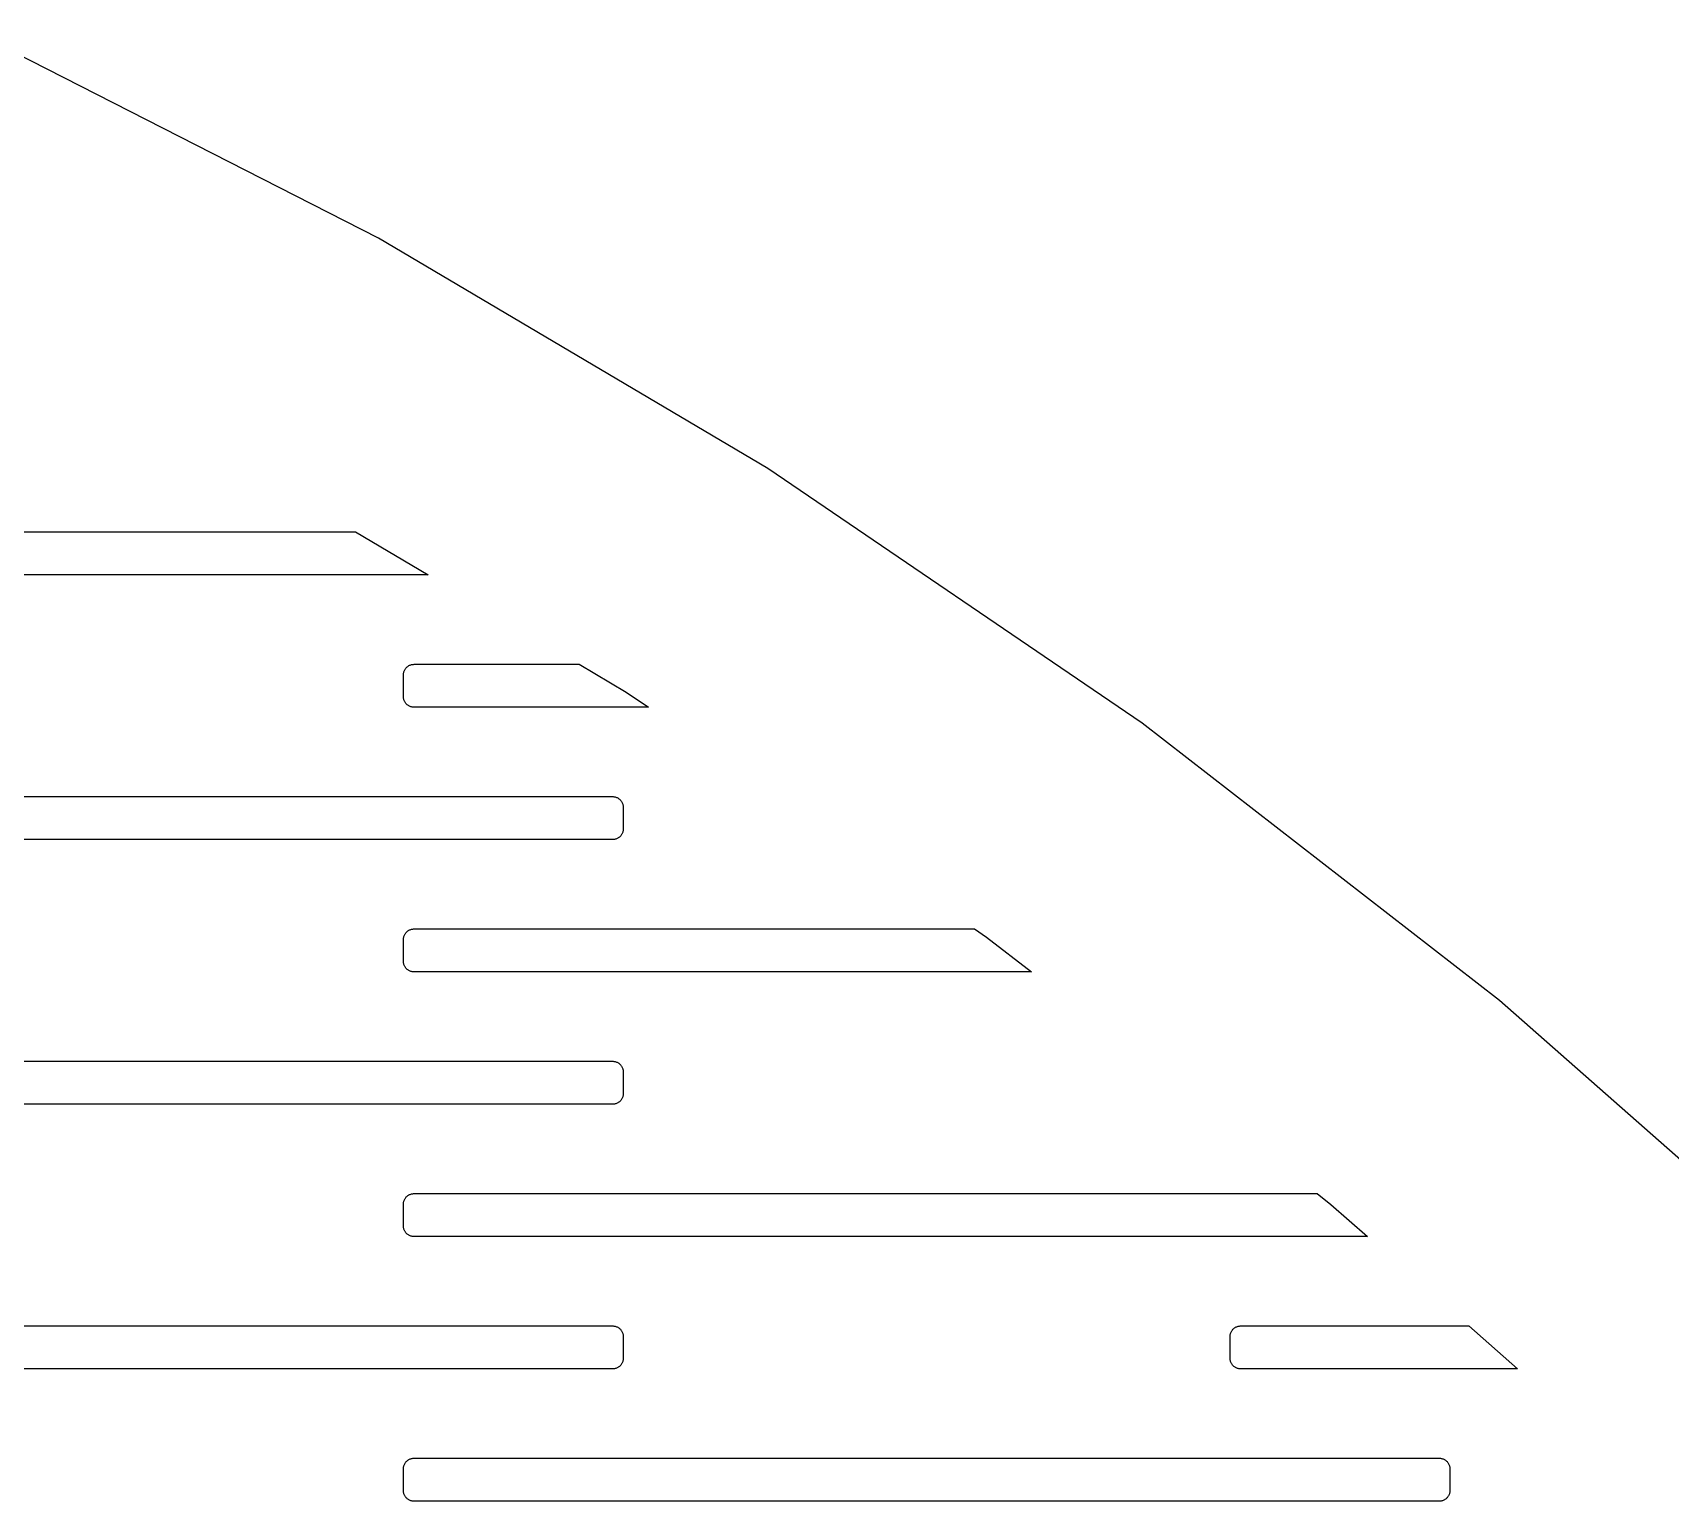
# Model space of a CAD drawing. Header units: metres. Extents: x -218 to 218, y -218 to 218.
# Drawn here: x 94.47 to 143.99, y 152.68 to 197.07 of the extents above; entities that cross this region are included whole.
import ezdxf

# ---------------------------------------------------------------- set-up
doc = ezdxf.new("R2010")
doc.units = ezdxf.units.M

msp = doc.modelspace()

# ---------------------------------------------------------------- linework, layer by layer
for p, q in [((104.925, 190.857), (92.7335, 197.069)), ((116.702, 183.892), (104.925, 190.857)), ((128.018, 176.202), (116.702, 183.892)), ((81.0028, 181.978), (104.231, 181.978)), ((104.231, 181.978), (106.429, 180.678)), ((106.429, 180.678), (81.0028, 180.678)), ((105.701, 177.772), (105.709, 177.791)), ((105.709, 177.791), (105.718, 177.809)), ((105.718, 177.809), (105.728, 177.827)), ((105.728, 177.827), (105.74, 177.844)), ((105.74, 177.844), (105.752, 177.86)), ((105.752, 177.86), (105.766, 177.875)), ((105.766, 177.875), (105.78, 177.89)), ((105.78, 177.89), (105.796, 177.903)), ((105.796, 177.903), (105.812, 177.916)), ((105.812, 177.916), (105.829, 177.927)), ((105.829, 177.927), (105.846, 177.938)), ((105.846, 177.938), (105.864, 177.947)), ((105.864, 177.947), (105.883, 177.955)), ((105.883, 177.955), (105.902, 177.962)), ((105.902, 177.962), (105.922, 177.968)), ((105.922, 177.968), (105.942, 177.972)), ((105.942, 177.972), (105.962, 177.975)), ((105.962, 177.975), (105.982, 177.977)), ((105.982, 177.977), (106.003, 177.978)), ((106.003, 177.978), (110.994, 177.978)), ((110.994, 177.978), (112.415, 177.138)), ((105.678, 177.673), (105.68, 177.694)), ((105.678, 177.653), (105.678, 177.673)), ((105.678, 177.003), (105.678, 177.653)), ((105.68, 177.694), (105.684, 177.714)), ((105.684, 177.714), (105.688, 177.734)), ((105.688, 177.734), (105.694, 177.753)), ((105.694, 177.753), (105.701, 177.772)), ((105.678, 176.982), (105.678, 177.003)), ((105.68, 176.962), (105.678, 176.982)), ((105.684, 176.942), (105.68, 176.962)), ((105.688, 176.922), (105.684, 176.942)), ((105.694, 176.902), (105.688, 176.922)), ((105.701, 176.883), (105.694, 176.902)), ((105.709, 176.864), (105.701, 176.883)), ((105.718, 176.846), (105.709, 176.864)), ((105.728, 176.829), (105.718, 176.846)), ((105.74, 176.812), (105.728, 176.829)), ((105.752, 176.796), (105.74, 176.812)), ((105.766, 176.78), (105.752, 176.796)), ((112.415, 177.138), (113.092, 176.678)), ((105.78, 176.766), (105.766, 176.78)), ((105.796, 176.752), (105.78, 176.766)), ((105.812, 176.74), (105.796, 176.752)), ((105.829, 176.728), (105.812, 176.74)), ((105.846, 176.718), (105.829, 176.728)), ((105.864, 176.709), (105.846, 176.718)), ((105.883, 176.701), (105.864, 176.709)), ((105.902, 176.694), (105.883, 176.701)), ((105.922, 176.688), (105.902, 176.694)), ((105.942, 176.684), (105.922, 176.688)), ((105.962, 176.68), (105.942, 176.684)), ((105.982, 176.678), (105.962, 176.68)), ((106.003, 176.678), (105.982, 176.678)), ((113.092, 176.678), (106.003, 176.678)), ((138.829, 167.816), (128.018, 176.202)), ((81.0028, 173.978), (112.003, 173.978)), ((112.003, 173.978), (112.023, 173.977)), ((112.023, 173.977), (112.044, 173.975)), ((112.044, 173.975), (112.064, 173.972)), ((112.064, 173.972), (112.084, 173.968)), ((112.084, 173.968), (112.103, 173.962)), ((112.103, 173.962), (112.122, 173.955)), ((112.122, 173.955), (112.141, 173.947)), ((112.141, 173.947), (112.159, 173.938)), ((112.159, 173.938), (112.177, 173.927)), ((112.177, 173.927), (112.194, 173.916)), ((112.194, 173.916), (112.21, 173.903)), ((112.21, 173.903), (112.225, 173.89)), ((112.225, 173.89), (112.24, 173.875)), ((112.24, 173.875), (112.253, 173.86)), ((112.253, 173.86), (112.266, 173.844)), ((112.266, 173.844), (112.277, 173.827)), ((112.277, 173.827), (112.288, 173.809)), ((112.288, 173.809), (112.297, 173.791)), ((112.297, 173.791), (112.305, 173.772)), ((112.305, 173.772), (112.312, 173.753)), ((112.312, 173.753), (112.318, 173.734)), ((112.318, 173.734), (112.322, 173.714)), ((112.322, 173.714), (112.325, 173.694)), ((112.325, 173.694), (112.327, 173.673)), ((112.327, 173.673), (112.328, 173.653)), ((112.328, 173.653), (112.328, 173.003)), ((112.288, 172.846), (112.277, 172.829)), ((112.297, 172.864), (112.288, 172.846)), ((112.305, 172.883), (112.297, 172.864)), ((112.312, 172.902), (112.305, 172.883)), ((112.318, 172.922), (112.312, 172.902)), ((112.322, 172.942), (112.318, 172.922)), ((112.325, 172.962), (112.322, 172.942)), ((112.327, 172.982), (112.325, 172.962)), ((112.328, 173.003), (112.327, 172.982)), ((112.003, 172.678), (81.0028, 172.678)), ((112.023, 172.678), (112.003, 172.678)), ((112.044, 172.68), (112.023, 172.678)), ((112.064, 172.684), (112.044, 172.68)), ((112.084, 172.688), (112.064, 172.684)), ((112.103, 172.694), (112.084, 172.688)), ((112.122, 172.701), (112.103, 172.694)), ((112.141, 172.709), (112.122, 172.701)), ((112.159, 172.718), (112.141, 172.709)), ((112.177, 172.728), (112.159, 172.718)), ((112.194, 172.74), (112.177, 172.728)), ((112.21, 172.752), (112.194, 172.74)), ((112.225, 172.766), (112.21, 172.752)), ((112.24, 172.78), (112.225, 172.766)), ((112.253, 172.796), (112.24, 172.78)), ((112.266, 172.812), (112.253, 172.796)), ((112.277, 172.829), (112.266, 172.812)), ((105.74, 169.844), (105.752, 169.86)), ((105.752, 169.86), (105.766, 169.875)), ((105.766, 169.875), (105.78, 169.89)), ((105.78, 169.89), (105.796, 169.903)), ((105.796, 169.903), (105.812, 169.916)), ((105.812, 169.916), (105.829, 169.927)), ((105.829, 169.927), (105.846, 169.938)), ((105.846, 169.938), (105.864, 169.947)), ((105.864, 169.947), (105.883, 169.955)), ((105.883, 169.955), (105.902, 169.962)), ((105.902, 169.962), (105.922, 169.968)), ((105.922, 169.968), (105.942, 169.972)), ((105.942, 169.972), (105.962, 169.975)), ((105.962, 169.975), (105.982, 169.977)), ((105.982, 169.977), (106.003, 169.978)), ((106.003, 169.978), (122.95, 169.978)), ((122.95, 169.978), (123.316, 169.73)), ((105.678, 169.673), (105.68, 169.694)), ((105.678, 169.653), (105.678, 169.673)), ((105.678, 169.003), (105.678, 169.653)), ((105.68, 169.694), (105.684, 169.714)), ((105.684, 169.714), (105.688, 169.734)), ((105.688, 169.734), (105.694, 169.753)), ((105.694, 169.753), (105.701, 169.772)), ((105.701, 169.772), (105.709, 169.791)), ((105.709, 169.791), (105.718, 169.809)), ((105.718, 169.809), (105.728, 169.827)), ((105.728, 169.827), (105.74, 169.844)), ((123.316, 169.73), (124.672, 168.678)), ((105.678, 168.982), (105.678, 169.003)), ((105.68, 168.962), (105.678, 168.982)), ((105.684, 168.942), (105.68, 168.962)), ((105.688, 168.922), (105.684, 168.942)), ((105.694, 168.902), (105.688, 168.922)), ((105.701, 168.883), (105.694, 168.902)), ((105.709, 168.864), (105.701, 168.883)), ((105.718, 168.846), (105.709, 168.864)), ((105.728, 168.829), (105.718, 168.846)), ((105.74, 168.812), (105.728, 168.829)), ((105.752, 168.796), (105.74, 168.812)), ((105.766, 168.78), (105.752, 168.796)), ((105.78, 168.766), (105.766, 168.78)), ((105.796, 168.752), (105.78, 168.766)), ((105.812, 168.74), (105.796, 168.752)), ((105.829, 168.728), (105.812, 168.74)), ((105.846, 168.718), (105.829, 168.728)), ((105.864, 168.709), (105.846, 168.718)), ((105.883, 168.701), (105.864, 168.709)), ((105.902, 168.694), (105.883, 168.701)), ((105.922, 168.688), (105.902, 168.694)), ((105.942, 168.684), (105.922, 168.688)), ((105.962, 168.68), (105.942, 168.684)), ((105.982, 168.678), (105.962, 168.68)), ((106.003, 168.678), (105.982, 168.678)), ((124.672, 168.678), (106.003, 168.678)), ((149.092, 158.767), (138.829, 167.816)), ((81.0028, 165.978), (112.003, 165.978)), ((112.003, 165.978), (112.023, 165.977)), ((112.023, 165.977), (112.044, 165.975)), ((112.044, 165.975), (112.064, 165.972)), ((112.064, 165.972), (112.084, 165.968)), ((112.084, 165.968), (112.103, 165.962)), ((112.103, 165.962), (112.122, 165.955)), ((112.122, 165.955), (112.141, 165.947)), ((112.141, 165.947), (112.159, 165.938)), ((112.159, 165.938), (112.177, 165.927)), ((112.177, 165.927), (112.194, 165.916)), ((112.194, 165.916), (112.21, 165.903)), ((112.21, 165.903), (112.225, 165.89)), ((112.225, 165.89), (112.24, 165.875)), ((112.24, 165.875), (112.253, 165.86)), ((112.253, 165.86), (112.266, 165.844)), ((112.266, 165.844), (112.277, 165.827)), ((112.277, 165.827), (112.288, 165.809)), ((112.288, 165.809), (112.297, 165.791)), ((112.297, 165.791), (112.305, 165.772)), ((112.305, 165.772), (112.312, 165.753)), ((112.312, 165.753), (112.318, 165.734)), ((112.318, 165.734), (112.322, 165.714)), ((112.322, 165.714), (112.325, 165.694)), ((112.325, 165.694), (112.327, 165.673)), ((112.327, 165.673), (112.328, 165.653)), ((112.328, 165.653), (112.328, 165.003)), ((112.318, 164.922), (112.312, 164.902)), ((112.322, 164.942), (112.318, 164.922)), ((112.325, 164.962), (112.322, 164.942)), ((112.327, 164.982), (112.325, 164.962)), ((112.328, 165.003), (112.327, 164.982)), ((112.003, 164.678), (81.0028, 164.678)), ((112.023, 164.678), (112.003, 164.678)), ((112.044, 164.68), (112.023, 164.678)), ((112.064, 164.684), (112.044, 164.68)), ((112.084, 164.688), (112.064, 164.684)), ((112.103, 164.694), (112.084, 164.688)), ((112.122, 164.701), (112.103, 164.694)), ((112.141, 164.709), (112.122, 164.701)), ((112.159, 164.718), (112.141, 164.709)), ((112.177, 164.728), (112.159, 164.718)), ((112.194, 164.74), (112.177, 164.728)), ((112.21, 164.752), (112.194, 164.74)), ((112.225, 164.766), (112.21, 164.752)), ((112.24, 164.78), (112.225, 164.766)), ((112.253, 164.796), (112.24, 164.78)), ((112.266, 164.812), (112.253, 164.796)), ((112.277, 164.829), (112.266, 164.812)), ((112.288, 164.846), (112.277, 164.829)), ((112.297, 164.864), (112.288, 164.846)), ((112.305, 164.883), (112.297, 164.864)), ((112.312, 164.902), (112.305, 164.883)), ((105.829, 161.927), (105.846, 161.938)), ((105.846, 161.938), (105.864, 161.947)), ((105.864, 161.947), (105.883, 161.955)), ((105.883, 161.955), (105.902, 161.962)), ((105.902, 161.962), (105.922, 161.968)), ((105.922, 161.968), (105.942, 161.972)), ((105.942, 161.972), (105.962, 161.975)), ((105.962, 161.975), (105.982, 161.977)), ((105.982, 161.977), (106.003, 161.978)), ((106.003, 161.978), (133.309, 161.978)), ((133.309, 161.978), (133.73, 161.652)), ((105.678, 161.673), (105.68, 161.694)), ((105.678, 161.653), (105.678, 161.673)), ((105.678, 161.003), (105.678, 161.653)), ((105.68, 161.694), (105.684, 161.714)), ((105.684, 161.714), (105.688, 161.734)), ((105.688, 161.734), (105.694, 161.753)), ((105.694, 161.753), (105.701, 161.772)), ((105.701, 161.772), (105.709, 161.791)), ((105.709, 161.791), (105.718, 161.809)), ((105.718, 161.809), (105.728, 161.827)), ((105.728, 161.827), (105.74, 161.844)), ((105.74, 161.844), (105.752, 161.86)), ((105.752, 161.86), (105.766, 161.875)), ((105.766, 161.875), (105.78, 161.89)), ((105.78, 161.89), (105.796, 161.903)), ((105.796, 161.903), (105.812, 161.916)), ((105.812, 161.916), (105.829, 161.927)), ((133.73, 161.652), (134.834, 160.678)), ((105.678, 160.982), (105.678, 161.003)), ((105.68, 160.962), (105.678, 160.982)), ((105.684, 160.942), (105.68, 160.962)), ((105.688, 160.922), (105.684, 160.942)), ((105.694, 160.902), (105.688, 160.922)), ((105.701, 160.883), (105.694, 160.902)), ((105.709, 160.864), (105.701, 160.883)), ((105.718, 160.846), (105.709, 160.864)), ((105.728, 160.829), (105.718, 160.846)), ((105.74, 160.812), (105.728, 160.829)), ((105.752, 160.796), (105.74, 160.812)), ((105.766, 160.78), (105.752, 160.796)), ((105.78, 160.766), (105.766, 160.78)), ((105.796, 160.752), (105.78, 160.766)), ((105.812, 160.74), (105.796, 160.752)), ((105.829, 160.728), (105.812, 160.74)), ((105.846, 160.718), (105.829, 160.728)), ((105.864, 160.709), (105.846, 160.718)), ((105.883, 160.701), (105.864, 160.709)), ((105.902, 160.694), (105.883, 160.701)), ((105.922, 160.688), (105.902, 160.694)), ((105.942, 160.684), (105.922, 160.688)), ((105.962, 160.68), (105.942, 160.684)), ((105.982, 160.678), (105.962, 160.68)), ((106.003, 160.678), (105.982, 160.678)), ((134.834, 160.678), (106.003, 160.678)), ((81.0028, 157.978), (112.003, 157.978)), ((112.003, 157.978), (112.023, 157.977)), ((112.023, 157.977), (112.044, 157.975)), ((112.044, 157.975), (112.064, 157.972)), ((130.942, 157.972), (130.962, 157.975)), ((130.962, 157.975), (130.982, 157.977)), ((130.982, 157.977), (131.003, 157.978)), ((131.003, 157.978), (137.897, 157.978)), ((137.897, 157.978), (139.371, 156.678)), ((112.064, 157.972), (112.084, 157.968)), ((112.084, 157.968), (112.103, 157.962)), ((112.103, 157.962), (112.122, 157.955)), ((112.122, 157.955), (112.141, 157.947)), ((112.141, 157.947), (112.159, 157.938)), ((112.159, 157.938), (112.177, 157.927)), ((112.177, 157.927), (112.194, 157.916)), ((112.194, 157.916), (112.21, 157.903)), ((112.21, 157.903), (112.225, 157.89)), ((112.225, 157.89), (112.24, 157.875)), ((112.24, 157.875), (112.253, 157.86)), ((112.253, 157.86), (112.266, 157.844)), ((112.266, 157.844), (112.277, 157.827)), ((112.277, 157.827), (112.288, 157.809)), ((112.288, 157.809), (112.297, 157.791)), ((112.297, 157.791), (112.305, 157.772)), ((112.305, 157.772), (112.312, 157.753)), ((112.312, 157.753), (112.318, 157.734)), ((112.318, 157.734), (112.322, 157.714)), ((112.322, 157.714), (112.325, 157.694)), ((112.325, 157.694), (112.327, 157.673)), ((112.327, 157.673), (112.328, 157.653)), ((112.328, 157.653), (112.328, 157.003)), ((130.678, 157.673), (130.68, 157.694)), ((130.678, 157.653), (130.678, 157.673)), ((130.678, 157.003), (130.678, 157.653)), ((130.68, 157.694), (130.684, 157.714)), ((130.684, 157.714), (130.688, 157.734)), ((130.688, 157.734), (130.694, 157.753)), ((130.694, 157.753), (130.701, 157.772)), ((130.701, 157.772), (130.709, 157.791)), ((130.709, 157.791), (130.718, 157.809)), ((130.718, 157.809), (130.728, 157.827)), ((130.728, 157.827), (130.74, 157.844)), ((130.74, 157.844), (130.752, 157.86)), ((130.752, 157.86), (130.766, 157.875)), ((130.766, 157.875), (130.78, 157.89)), ((130.78, 157.89), (130.796, 157.903)), ((130.796, 157.903), (130.812, 157.916)), ((130.812, 157.916), (130.829, 157.927)), ((130.829, 157.927), (130.846, 157.938)), ((130.846, 157.938), (130.864, 157.947)), ((130.864, 157.947), (130.883, 157.955)), ((130.883, 157.955), (130.902, 157.962)), ((130.902, 157.962), (130.922, 157.968)), ((130.922, 157.968), (130.942, 157.972)), ((112.328, 157.003), (112.327, 156.982)), ((130.678, 156.982), (130.678, 157.003)), ((112.003, 156.678), (81.0028, 156.678)), ((112.023, 156.678), (112.003, 156.678)), ((112.044, 156.68), (112.023, 156.678)), ((112.064, 156.684), (112.044, 156.68)), ((112.084, 156.688), (112.064, 156.684)), ((112.103, 156.694), (112.084, 156.688)), ((112.122, 156.701), (112.103, 156.694)), ((112.141, 156.709), (112.122, 156.701)), ((112.159, 156.718), (112.141, 156.709)), ((112.177, 156.728), (112.159, 156.718)), ((112.194, 156.74), (112.177, 156.728)), ((112.21, 156.752), (112.194, 156.74)), ((112.225, 156.766), (112.21, 156.752)), ((112.24, 156.78), (112.225, 156.766)), ((112.253, 156.796), (112.24, 156.78)), ((112.266, 156.812), (112.253, 156.796)), ((112.277, 156.829), (112.266, 156.812)), ((112.288, 156.846), (112.277, 156.829)), ((112.297, 156.864), (112.288, 156.846)), ((112.305, 156.883), (112.297, 156.864)), ((112.312, 156.902), (112.305, 156.883)), ((112.318, 156.922), (112.312, 156.902)), ((112.322, 156.942), (112.318, 156.922)), ((112.325, 156.962), (112.322, 156.942)), ((112.327, 156.982), (112.325, 156.962)), ((130.68, 156.962), (130.678, 156.982)), ((130.684, 156.942), (130.68, 156.962)), ((130.688, 156.922), (130.684, 156.942)), ((130.694, 156.902), (130.688, 156.922)), ((130.701, 156.883), (130.694, 156.902)), ((130.709, 156.864), (130.701, 156.883)), ((130.718, 156.846), (130.709, 156.864)), ((130.728, 156.829), (130.718, 156.846)), ((130.74, 156.812), (130.728, 156.829)), ((130.752, 156.796), (130.74, 156.812)), ((130.766, 156.78), (130.752, 156.796)), ((130.78, 156.766), (130.766, 156.78)), ((130.796, 156.752), (130.78, 156.766)), ((130.812, 156.74), (130.796, 156.752)), ((130.829, 156.728), (130.812, 156.74)), ((130.846, 156.718), (130.829, 156.728)), ((130.864, 156.709), (130.846, 156.718)), ((130.883, 156.701), (130.864, 156.709)), ((130.902, 156.694), (130.883, 156.701)), ((130.922, 156.688), (130.902, 156.694)), ((130.942, 156.684), (130.922, 156.688)), ((130.962, 156.68), (130.942, 156.684)), ((130.982, 156.678), (130.962, 156.68)), ((131.003, 156.678), (130.982, 156.678)), ((139.371, 156.678), (131.003, 156.678)), ((105.678, 153.673), (105.68, 153.694)), ((105.678, 153.653), (105.678, 153.673)), ((105.678, 153.003), (105.678, 153.653)), ((105.68, 153.694), (105.684, 153.714)), ((105.684, 153.714), (105.688, 153.734)), ((105.688, 153.734), (105.694, 153.753)), ((105.694, 153.753), (105.701, 153.772)), ((105.701, 153.772), (105.709, 153.791)), ((105.709, 153.791), (105.718, 153.809)), ((105.718, 153.809), (105.728, 153.827)), ((105.728, 153.827), (105.74, 153.844)), ((105.74, 153.844), (105.752, 153.86)), ((105.752, 153.86), (105.766, 153.875)), ((105.766, 153.875), (105.78, 153.89)), ((105.78, 153.89), (105.796, 153.903)), ((105.796, 153.903), (105.812, 153.916)), ((105.812, 153.916), (105.829, 153.927)), ((105.829, 153.927), (105.846, 153.938)), ((105.846, 153.938), (105.864, 153.947)), ((105.864, 153.947), (105.883, 153.955)), ((105.883, 153.955), (105.902, 153.962)), ((105.902, 153.962), (105.922, 153.968)), ((105.922, 153.968), (105.942, 153.972)), ((105.942, 153.972), (105.962, 153.975)), ((105.962, 153.975), (105.982, 153.977)), ((105.982, 153.977), (106.003, 153.978)), ((106.003, 153.978), (137.003, 153.978)), ((137.003, 153.978), (137.023, 153.977)), ((137.023, 153.977), (137.044, 153.975)), ((137.044, 153.975), (137.064, 153.972)), ((137.064, 153.972), (137.084, 153.968)), ((137.084, 153.968), (137.103, 153.962)), ((137.103, 153.962), (137.122, 153.955)), ((137.122, 153.955), (137.141, 153.947)), ((137.141, 153.947), (137.159, 153.938)), ((137.159, 153.938), (137.177, 153.927)), ((137.177, 153.927), (137.194, 153.916)), ((137.194, 153.916), (137.21, 153.903)), ((137.21, 153.903), (137.225, 153.89)), ((137.225, 153.89), (137.24, 153.875)), ((137.24, 153.875), (137.253, 153.86)), ((137.253, 153.86), (137.266, 153.844)), ((137.266, 153.844), (137.277, 153.827)), ((137.277, 153.827), (137.288, 153.809)), ((137.288, 153.809), (137.297, 153.791)), ((137.297, 153.791), (137.305, 153.772)), ((137.305, 153.772), (137.312, 153.753)), ((137.312, 153.753), (137.318, 153.734)), ((137.318, 153.734), (137.322, 153.714)), ((137.322, 153.714), (137.325, 153.694)), ((137.325, 153.694), (137.327, 153.673)), ((137.327, 153.673), (137.328, 153.653)), ((137.328, 153.653), (137.328, 153.003)), ((105.678, 152.982), (105.678, 153.003)), ((105.68, 152.962), (105.678, 152.982)), ((105.684, 152.942), (105.68, 152.962)), ((105.688, 152.922), (105.684, 152.942)), ((105.694, 152.902), (105.688, 152.922)), ((105.701, 152.883), (105.694, 152.902)), ((105.709, 152.864), (105.701, 152.883)), ((105.718, 152.846), (105.709, 152.864)), ((105.728, 152.829), (105.718, 152.846)), ((105.74, 152.812), (105.728, 152.829)), ((105.752, 152.796), (105.74, 152.812)), ((105.766, 152.78), (105.752, 152.796)), ((105.78, 152.766), (105.766, 152.78)), ((105.796, 152.752), (105.78, 152.766)), ((105.812, 152.74), (105.796, 152.752)), ((105.829, 152.728), (105.812, 152.74)), ((105.846, 152.718), (105.829, 152.728)), ((105.864, 152.709), (105.846, 152.718)), ((105.883, 152.701), (105.864, 152.709)), ((105.902, 152.694), (105.883, 152.701)), ((105.922, 152.688), (105.902, 152.694)), ((105.942, 152.684), (105.922, 152.688)), ((105.962, 152.68), (105.942, 152.684)), ((105.982, 152.678), (105.962, 152.68)), ((106.003, 152.678), (105.982, 152.678)), ((137.003, 152.678), (106.003, 152.678)), ((137.023, 152.678), (137.003, 152.678)), ((137.044, 152.68), (137.023, 152.678)), ((137.064, 152.684), (137.044, 152.68)), ((137.084, 152.688), (137.064, 152.684)), ((137.103, 152.694), (137.084, 152.688)), ((137.122, 152.701), (137.103, 152.694)), ((137.141, 152.709), (137.122, 152.701)), ((137.159, 152.718), (137.141, 152.709)), ((137.177, 152.728), (137.159, 152.718)), ((137.194, 152.74), (137.177, 152.728)), ((137.21, 152.752), (137.194, 152.74)), ((137.225, 152.766), (137.21, 152.752)), ((137.24, 152.78), (137.225, 152.766)), ((137.253, 152.796), (137.24, 152.78)), ((137.266, 152.812), (137.253, 152.796)), ((137.277, 152.829), (137.266, 152.812)), ((137.288, 152.846), (137.277, 152.829)), ((137.297, 152.864), (137.288, 152.846)), ((137.305, 152.883), (137.297, 152.864)), ((137.312, 152.902), (137.305, 152.883)), ((137.318, 152.922), (137.312, 152.902)), ((137.322, 152.942), (137.318, 152.922)), ((137.325, 152.962), (137.322, 152.942)), ((137.327, 152.982), (137.325, 152.962)), ((137.328, 153.003), (137.327, 152.982))]:
    msp.add_line(p, q)

doc.saveas('drawing.dxf')
